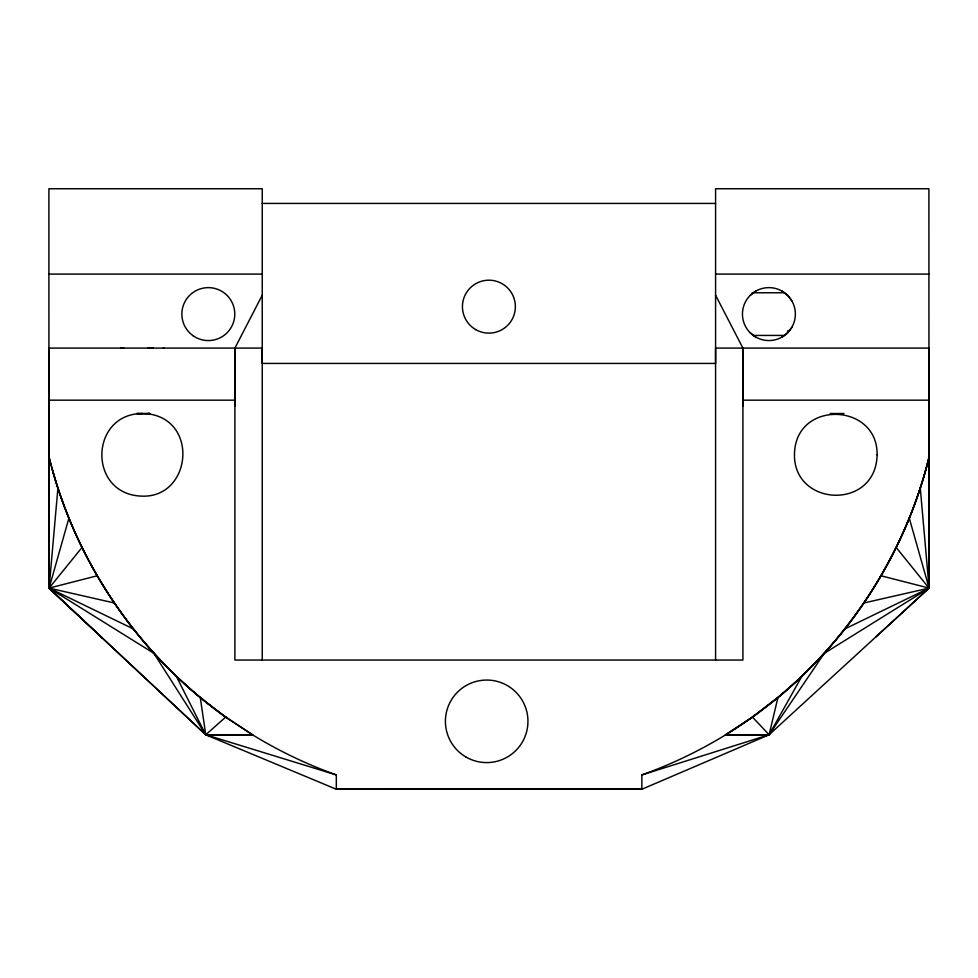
<?xml version="1.0" encoding="UTF-8"?>
<svg xmlns="http://www.w3.org/2000/svg" width="978" height="978" viewBox="0 0 978 978"><rect width="100%" height="100%" fill="white"/><g stroke="black" fill="none" stroke-linecap="round" stroke-linejoin="round"><path stroke-width="1.47" d="M262.238 295.209L234.903 348.095L234.903 660.052L742.913 660.052L742.913 348.095L715.578 295.209M262.238 660.052L262.238 348.095L48.9 348.095L48.986 588.108L205.759 734.784L336.322 789.246L641.91 789.222M875.762 636.996L929.002 588.108L928.904 188.754L715.578 188.754L715.578 363.425L262.238 363.425L262.238 188.754L48.9 188.754L48.949 588.108L205.759 734.771L252.825 735.004L225.698 717.082C138.521 654.918 74.805 561.176 49.096 457.252C72.127 550.773 125.966 636.25 200.27 697.534L225.698 717.082L252.825 735.004A453.34 453.34 0 0 0 336.322 774.931L336.322 789.246L641.861 789.246L641.861 774.931A453.34 453.34 0 0 0 725.358 735.004L752.485 717.082L777.926 697.534C852.229 636.25 906.068 550.773 929.1 457.252L929.1 348.095L715.578 348.095L715.578 660.052M57.91 488.083L49.096 588.108L153.864 653.292L205.759 734.771L336.334 774.931M641.861 774.931L769.099 734.771L777.926 697.534C852.144 636.116 905.86 550.736 929.1 457.252L929.1 588.108L769.099 734.771L641.861 789.246M928.978 457.215C901.093 571.837 826.068 673.695 725.358 735.004L769.099 734.771L824.32 653.292L929.1 588.108L928.904 348.095M68.888 518.23L49.096 588.108L133.13 628.817M725.358 735.004L769.099 734.771L801.911 676.226M782.143 337.007L787.62 332.801L791.825 327.324M81.969 547.509L49.096 588.108L114.169 602.949M225.698 717.082L205.759 734.771L176.284 676.226M750.199 295.38L755.676 291.175M725.737 734.771L752.485 717.082L777.926 697.534M845.065 628.817L929.1 588.108L920.286 488.083M789.527 330.319L787.62 331.041L787.62 332.801M97.091 575.798L49.096 588.108L48.9 348.095L48.998 400.173L234.903 400.173M864.026 602.949L929.1 588.108L909.308 518.23M147.996 348.119L153.228 348.107L148.02 348.107M136.834 413.523L149.597 413.388L149.597 414.207L136.847 413.511M148.045 413.511L149.597 413.388M123.705 348.107L120.807 348.107M262.238 203.424L715.578 203.424M48.9 274.097L262.238 274.097M715.578 274.097L928.904 274.097M752.168 292.764L784.197 292.764M752.779 335.43L784.393 335.43M742.913 400.173L929.002 400.173L929.051 348.095M142.446 413.511C89.927 413.596 87.617 492.741 140.025 496.042C190.563 499.905 199.671 421.958 149.597 414.073M830.175 413.511L843.965 413.511M929.002 588.108L896.227 547.509M101.651 637.35L102.421 638.084L48.949 588.108M252.446 734.771L205.759 734.771L200.27 697.534M163.302 348.107L164.023 348.119M881.105 575.798L929.1 588.108M227.018 718.011C142.849 658.426 80.245 569.526 52.506 470.198M782.143 291.175L787.62 295.38L791.825 300.869M750.199 332.801A26.455 26.455 0 0 0 794.466 320.943A26.455 26.455 0 0 0 762.058 288.534A26.455 26.455 0 0 0 750.199 332.801L755.676 337.007M752.485 717.082L769.099 734.771M742.913 348.095L742.913 406.053M234.903 348.095L234.903 406.053M877.095 454.77C876.105 511.946 789.05 506.873 794.711 449.978C799.686 399.537 878.024 404.097 877.095 454.77M193.228 335.833A26.455 26.455 0 0 0 234.696 316.297A26.455 26.455 0 0 0 197.043 290.16A26.455 26.455 0 0 0 193.228 335.833M475.675 329.574A26.455 26.455 0 0 0 515.369 306.664A26.455 26.455 0 0 0 475.675 283.742A26.455 26.455 0 0 0 475.675 329.574M465.699 756.85A41.259 41.259 0 0 0 527.949 721.727A41.259 41.259 0 0 0 466.408 685.382A41.259 41.259 0 0 0 465.699 756.85"/></g></svg>
